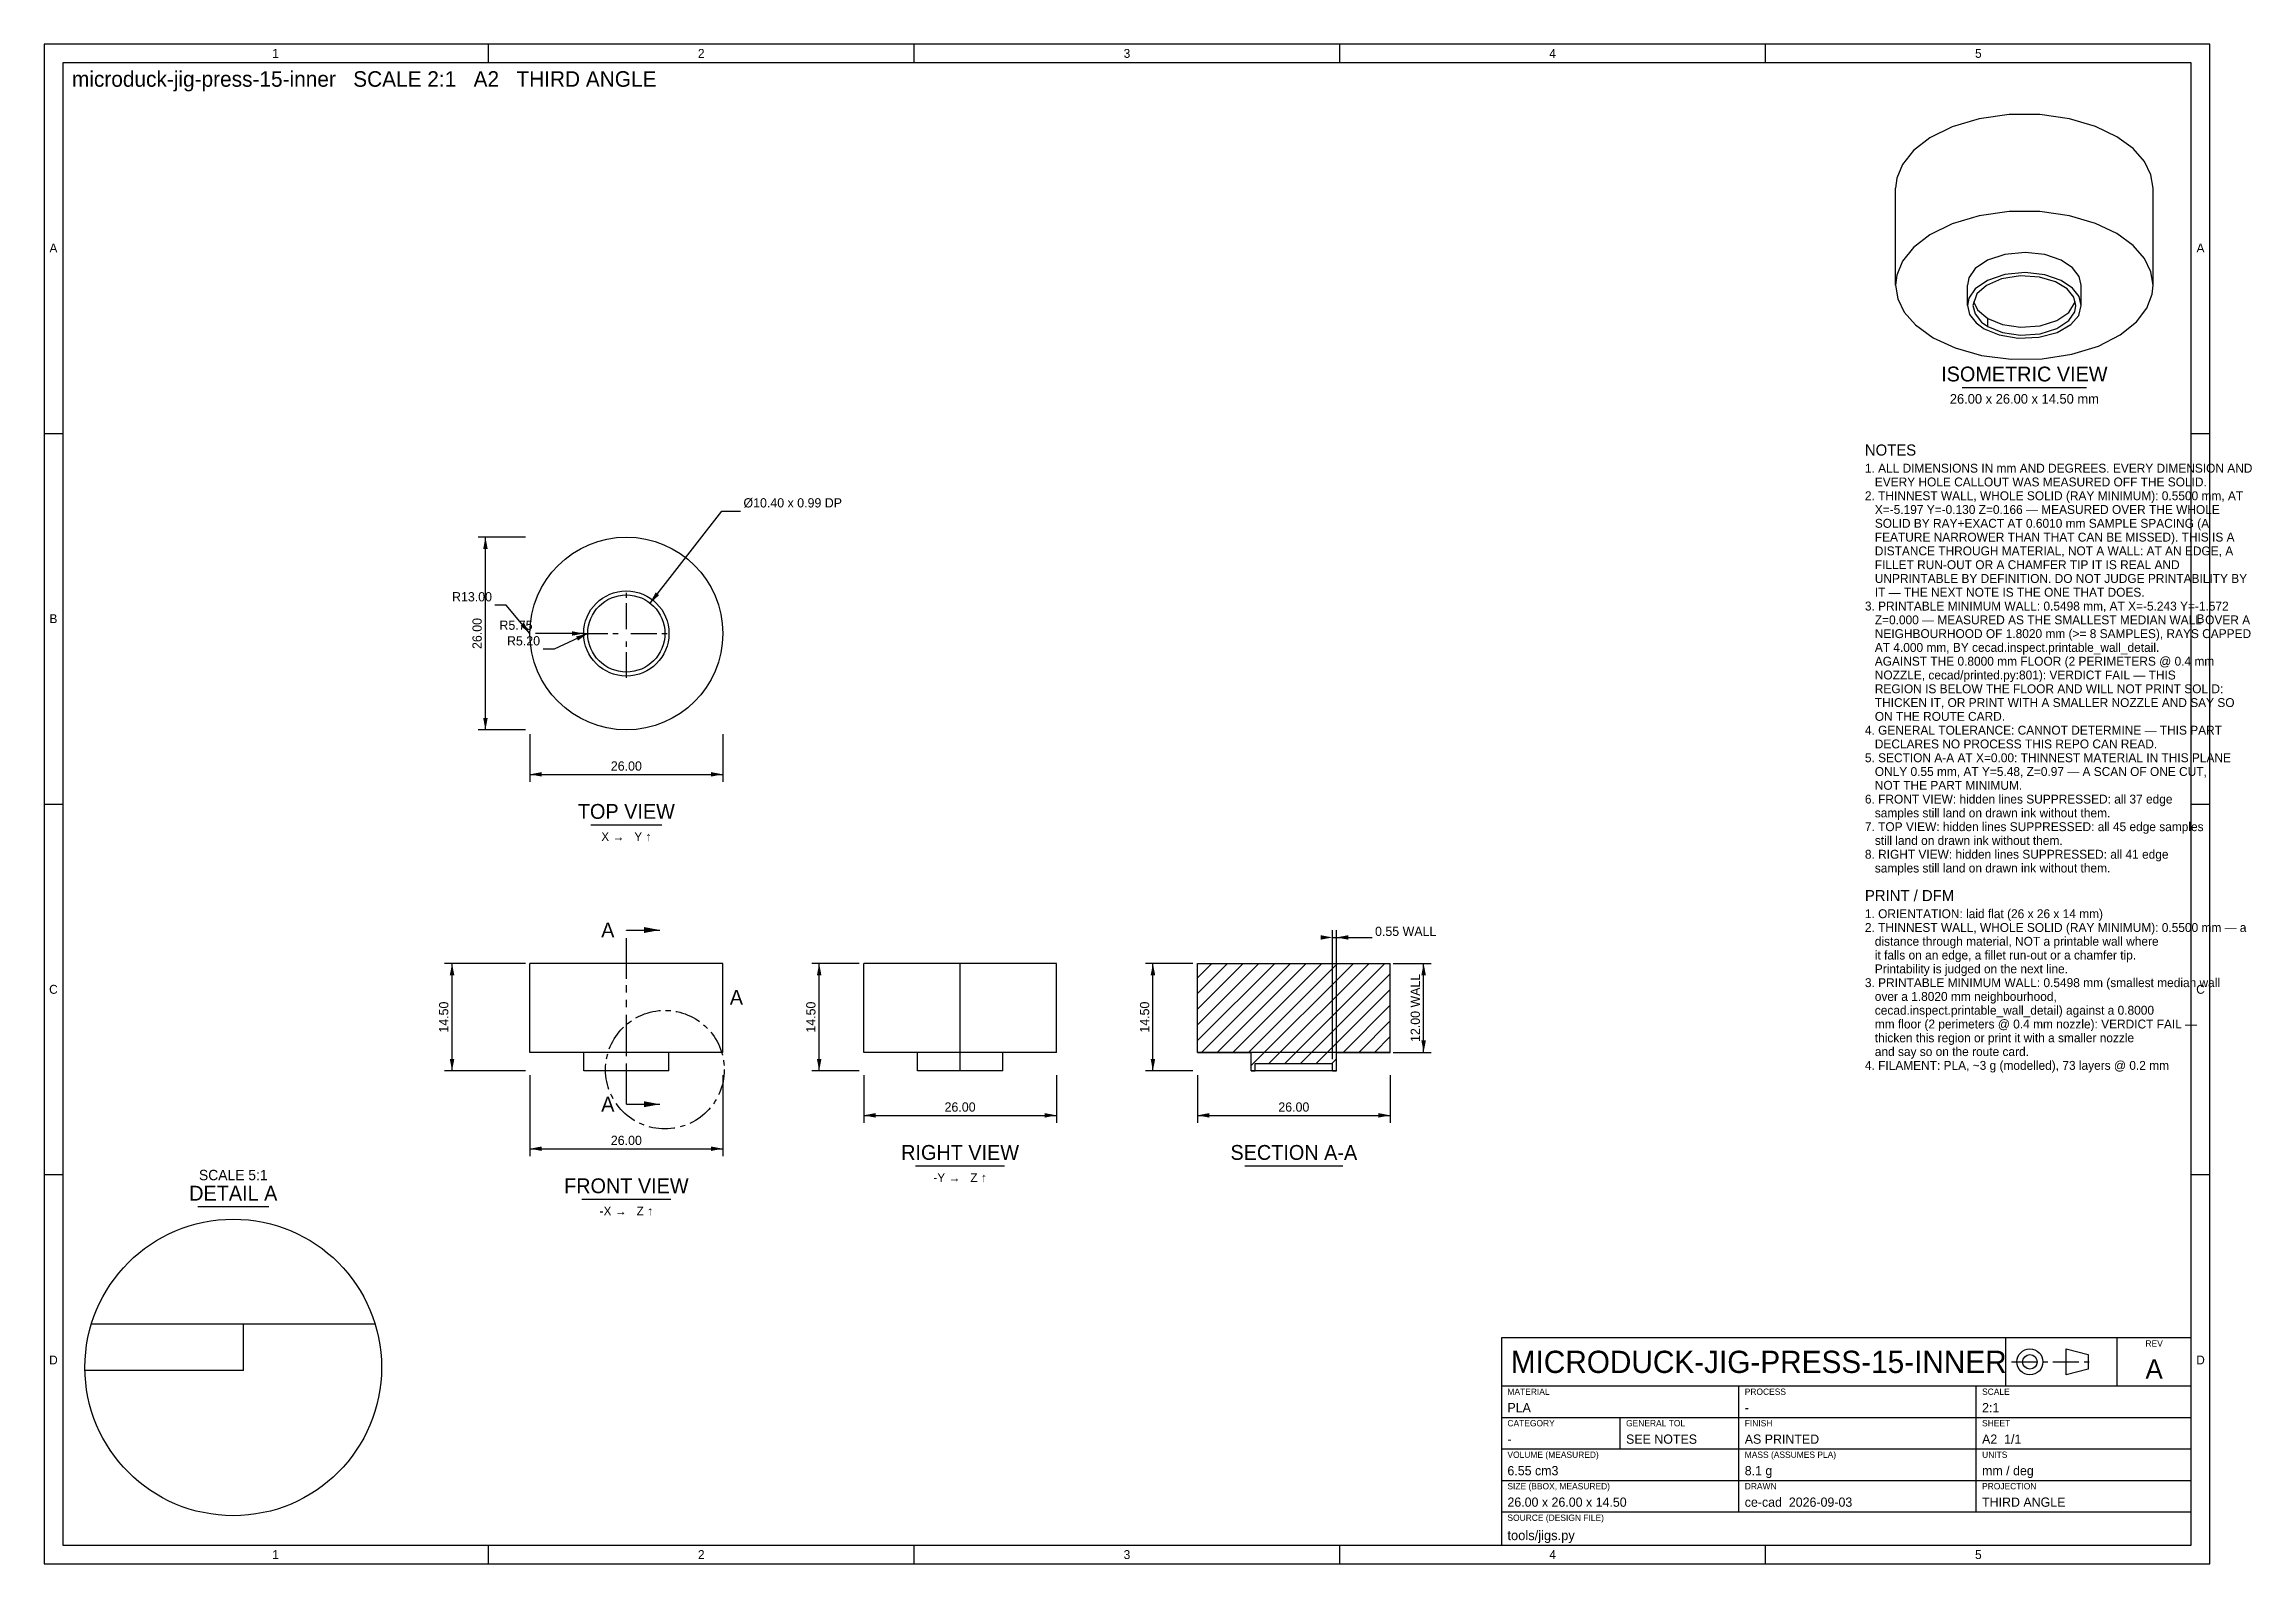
# Model space of a CAD drawing. Header units: millimetres. Extents: x 5 to 600, y 5 to 415.
import ezdxf
from ezdxf.enums import TextEntityAlignment as Align

# ---------------------------------------------------------------- set-up
doc = ezdxf.new("R2010")
doc.units = ezdxf.units.MM
doc.linetypes.add('CENTER', pattern=[11.2, 7, -1.4, 1.4, -1.4])
doc.linetypes.add('PHANTOM', pattern=[21, 11, -2, 2, -2, 2, -2])
for name, color, linetype in [('CENTER', 4, 'CENTER'), ('CUT', 1, 'PHANTOM'), ('CUTTHIN', 1, 'PHANTOM'), ('DIM', 3, 'CONTINUOUS'), ('FRAME', 7, 'CONTINUOUS'), ('HATCH', 5, 'CONTINUOUS'), ('SECTION', 7, 'CONTINUOUS'), ('TEXT', 3, 'CONTINUOUS'), ('TITLE', 7, 'CONTINUOUS'), ('VISIBLE', 7, 'CONTINUOUS')]:
    doc.layers.add(name, color=color, linetype=linetype)

msp = doc.modelspace()

# ---------------------------------------------------------------- linework, layer by layer
at = {"layer": 'CENTER'}
for p, q in [((162, 257.2), (162, 268)), ((150, 256), (160.8, 256)), ((163.2, 256), (174, 256)), ((162, 244), (162, 254.8)), ((535.5, 59.5), (557.75, 59.5))]:
    msp.add_line(p, q, dxfattribs=at)
msp.add_circle((172.394, 138.332), 16, dxfattribs=at)
at = {"layer": 'CUT'}
for p, q in [((162, 162.84), (162, 176)), ((162, 176), (171, 176)), ((162, 129), (162, 142.16)), ((162, 129), (171, 129))]:
    msp.add_line(p, q, dxfattribs=at)
for points in [[(171, 176), (166.8, 176.798), (166.8, 175.202)], [(171, 129), (166.8, 129.798), (166.8, 128.202)]]:
    msp.add_solid(points, dxfattribs=at)
at = {"layer": 'CUTTHIN'}
msp.add_line((162, 142.16), (162, 162.84), dxfattribs=at)
at = {"layer": 'DIM'}
for p, q in [((168.402879, 264.195312), (187.782426, 289)), ((187.782426, 289), (192.782426, 289)), ((134.8, 282), (122, 282)), ((124, 230), (124, 282)), ((129.572124, 263.660444), (126.572124, 263.660444)), ((136, 256), (129.572124, 263.660444)), ((140.5, 256), (137.5, 256)), ((150.5, 256), (140.5, 256)), ((151.6, 256), (142.536922, 251.773817)), ((142.536922, 251.773817), (139.536922, 251.773817)), ((134.8, 230), (122, 230)), ((136, 228.8), (136, 216)), ((188, 228.8), (188, 216)), ((136, 218), (188, 218)), ((352.4, 141.133335), (352.4, 176)), ((352.4, 174), (353.5, 174)), ((353.5, 141.133335), (353.5, 176)), ((353.5, 174), (363.1, 174)), ((134.8, 167), (113, 167)), ((115, 138), (115, 167)), ((224.8, 167), (212, 167)), ((214, 138), (214, 167)), ((314.8, 167), (302, 167)), ((304, 138), (304, 167)), ((368.766665, 167), (379, 167)), ((377, 143), (377, 167)), ((368.766665, 143), (379, 143)), ((134.8, 138), (113, 138)), ((224.8, 138), (212, 138)), ((314.8, 138), (302, 138)), ((136, 136.8), (136, 115)), ((188, 136.8), (188, 115)), ((226, 136.8), (226, 124)), ((278, 136.8), (278, 124)), ((316, 136.8), (316, 124)), ((368, 136.8), (368, 124)), ((226, 126), (278, 126)), ((316, 126), (368, 126)), ((136, 117), (188, 117))]:
    msp.add_line(p, q, dxfattribs=at)
for points in [[(124, 282), (123.392, 278.8), (124.608, 278.8)], [(168.402879, 264.195312), (170.852107, 266.342624), (169.893886, 267.091268)], [(136, 256), (134.408835, 258.842157), (133.477325, 258.060527)], [(150.5, 256), (147.3, 256.608), (147.3, 255.392)], [(151.6, 256), (148.442863, 255.198657), (148.956767, 254.096586)], [(124, 230), (124.608, 233.2), (123.392, 233.2)], [(136, 218), (139.2, 217.392), (139.2, 218.608)], [(188, 218), (184.8, 218.608), (184.8, 217.392)], [(352.4, 174), (349.2, 174.608), (349.2, 173.392)], [(353.5, 174), (356.7, 173.392), (356.7, 174.608)], [(115, 167), (114.392, 163.8), (115.608, 163.8)], [(214, 167), (213.392, 163.8), (214.608, 163.8)], [(304, 167), (303.392, 163.8), (304.608, 163.8)], [(377, 167), (376.392, 163.8), (377.608, 163.8)], [(377, 143), (377.608, 146.2), (376.392, 146.2)], [(115, 138), (115.608, 141.2), (114.392, 141.2)], [(214, 138), (214.608, 141.2), (213.392, 141.2)], [(304, 138), (304.608, 141.2), (303.392, 141.2)], [(226, 126), (229.2, 125.392), (229.2, 126.608)], [(278, 126), (274.8, 126.608), (274.8, 125.392)], [(316, 126), (319.2, 125.392), (319.2, 126.608)], [(368, 126), (364.8, 126.608), (364.8, 125.392)], [(136, 117), (139.2, 116.392), (139.2, 117.608)], [(188, 117), (184.8, 117.608), (184.8, 116.392)]]:
    msp.add_solid(points, dxfattribs=at)
at = {"layer": 'FRAME'}
for p, q in [((584, 410), (10, 410)), ((10, 410), (10, 10)), ((584, 10), (584, 410)), ((584, 66), (398, 66)), ((398, 66), (398, 10)), ((584, 10), (584, 66)), ((10, 10), (584, 10)), ((398, 10), (584, 10))]:
    msp.add_line(p, q, dxfattribs=at)
at = {"layer": 'HATCH'}
for p, q in [((316, 146.154332), (336.845668, 167)), ((316, 150.396972), (332.603028, 167)), ((316, 154.639613), (328.360387, 167)), ((316, 158.882254), (324.117746, 167)), ((316, 163.124895), (319.875105, 167)), ((317.088309, 143), (341.088309, 167)), ((321.33095, 143), (345.33095, 167)), ((325.57359, 143), (349.57359, 167)), ((329.816231, 143), (353.816231, 167)), ((330.5, 139.441128), (358.058872, 167)), ((335.291512, 139.99), (362.301512, 167)), ((339.534153, 139.99), (366.544153, 167)), ((343.776794, 139.99), (368, 164.213206)), ((348.019434, 139.99), (368, 159.970566)), ((355.272075, 143), (368, 155.727925)), ((359.514716, 143), (368, 151.485284)), ((363.757356, 143), (368, 147.242644)), ((367.999997, 143), (368, 143.000003)), ((352.262075, 139.99), (353.5, 141.227925))]:
    msp.add_line(p, q, dxfattribs=at)
at = {"layer": 'SECTION'}
for p, q in [((316, 143), (316, 167)), ((316, 167), (368, 167)), ((368, 143), (368, 167)), ((316, 143), (330.5, 143)), ((330.5, 138), (330.5, 143)), ((353.5, 143), (368, 143)), ((353.5, 138), (353.5, 143)), ((330.5, 138), (331.6, 138)), ((331.6, 139.99), (352.4, 139.99)), ((331.6, 138), (331.6, 139.99)), ((352.4, 138), (352.4, 139.99)), ((352.4, 138), (353.5, 138))]:
    msp.add_line(p, q, dxfattribs=at)
msp.add_circle((56, 58), 40, dxfattribs=at)
at = {"layer": 'TEXT'}
for p, q in [((522.2, 322.4), (555.8, 322.4)), ((152.4, 204.4), (171.6, 204.4)), ((240, 112.4), (264, 112.4)), ((328.8, 112.4), (355.2, 112.4)), ((46.4, 101.4), (65.6, 101.4)), ((150, 103.4), (174, 103.4))]:
    msp.add_line(p, q, dxfattribs=at)
at = {"layer": 'TITLE'}
for p, q in [((589, 415), (5, 415)), ((5, 415), (5, 5)), ((124.8, 410), (124.8, 415)), ((239.6, 410), (239.6, 415)), ((354.4, 410), (354.4, 415)), ((469.2, 410), (469.2, 415)), ((589, 5), (589, 415)), ((5, 310), (10, 310)), ((584, 310), (589, 310)), ((5, 210), (10, 210)), ((584, 210), (589, 210)), ((5, 110), (10, 110)), ((584, 110), (589, 110)), ((534, 53), (534, 66)), ((564, 53), (564, 66)), ((550.3, 56), (550.3, 63)), ((550.3, 63), (556.25, 61.46)), ((556.25, 61.46), (556.25, 57.54)), ((556.25, 57.54), (550.3, 56)), ((398, 53), (584, 53)), ((462, 19), (462, 53)), ((526, 19), (526, 53)), ((398, 44.5), (584, 44.5)), ((430, 36), (430, 44.5)), ((398, 36), (584, 36)), ((398, 27.5), (584, 27.5)), ((398, 19), (584, 19)), ((124.8, 5), (124.8, 10)), ((239.6, 5), (239.6, 10)), ((354.4, 5), (354.4, 10)), ((469.2, 5), (469.2, 10)), ((5, 5), (589, 5))]:
    msp.add_line(p, q, dxfattribs=at)
for radius in [3.5, 1.96]:
    msp.add_circle((540.5, 59.5), radius, dxfattribs=at)
at = {"layer": 'VISIBLE'}
for p, q in [((526.780802, 394.85943), (519.523007, 392.690175)), ((534.873405, 396), (526.780802, 394.85943)), ((543.202905, 395.994676), (534.873405, 396)), ((551.144673, 394.875555), (543.202905, 395.994676)), ((558.174863, 392.807082), (551.144673, 394.875555)), ((513.547971, 389.728961), (509.083656, 386.266283)), ((519.523007, 392.690175), (513.547971, 389.728961)), ((563.954345, 390.032367), (558.174863, 392.807082)), ((568.346083, 386.806005), (563.954345, 390.032367)), ((506.145211, 382.570604), (504.609931, 378.830212)), ((509.083656, 386.266283), (506.145211, 382.570604)), ((571.372107, 383.336272), (568.346083, 386.806005)), ((573.132648, 379.751594), (571.372107, 383.336272)), ((504.609931, 378.830212), (504.286374, 376.100192)), ((504.286374, 349.936908), (504.286374, 376.100192)), ((573.713626, 376.100192), (573.132648, 379.751594)), ((573.713626, 349.936908), (573.713626, 376.100192)), ((534.873405, 369.836716), (526.780802, 368.696147)), ((543.202905, 369.831392), (534.873405, 369.836716)), ((551.144673, 368.712271), (543.202905, 369.831392)), ((513.547971, 363.565678), (509.083656, 360.102999)), ((519.523007, 366.526891), (513.547971, 363.565678)), ((526.780802, 368.696147), (519.523007, 366.526891)), ((558.174863, 366.643798), (551.144673, 368.712271)), ((563.954345, 363.869084), (558.174863, 366.643798)), ((568.346083, 360.642721), (563.954345, 363.869084)), ((509.083656, 360.102999), (506.145211, 356.407321)), ((533.746822, 358.266627), (529.05645, 356.69152)), ((539.205023, 358.800814), (533.746822, 358.266627)), ((544.521152, 358.208655), (539.205023, 358.800814)), ((548.915137, 356.705428), (544.521152, 358.208655)), ((571.372107, 357.172989), (568.346083, 360.642721)), ((504.609931, 352.666929), (504.286374, 349.936908)), ((506.145211, 356.407321), (504.609931, 352.666929)), ((524.038735, 351.929317), (523.645896, 349.936908)), ((525.770514, 354.436138), (524.038735, 351.929317)), ((529.05645, 356.69152), (525.770514, 354.436138)), ((532.857302, 351.675869), (528.78725, 349.917783)), ((533.746822, 352.815943), (529.05645, 351.240836)), ((537.926457, 352.478997), (532.857302, 351.675869)), ((539.205023, 353.35013), (533.746822, 352.815943)), ((543.080126, 352.149085), (537.926457, 352.478997)), ((544.521152, 352.757971), (539.205023, 353.35013)), ((547.441451, 350.851433), (543.080126, 352.149085)), ((548.915137, 351.254744), (544.521152, 352.757971)), ((552.003699, 354.650446), (548.915137, 356.705428)), ((553.775173, 352.348186), (552.003699, 354.650446)), ((554.354104, 349.936908), (553.775173, 352.348186)), ((573.132648, 353.58831), (571.372107, 357.172989)), ((573.713626, 349.936908), (573.132648, 353.58831)), ((504.286374, 349.936908), (504.867352, 346.285507)), ((504.867352, 346.285507), (506.627893, 342.700828)), ((523.645896, 344.486224), (523.645896, 349.936908)), ((524.038735, 346.478633), (523.645896, 344.486224)), ((525.770514, 348.985454), (524.038735, 346.478633)), ((526.230241, 347.634715), (525.114549, 344.486224)), ((525.242235, 345.57091), (526.367148, 343.328096)), ((529.05645, 351.240836), (525.770514, 348.985454)), ((528.78725, 349.917783), (526.230241, 347.634715)), ((550.533948, 348.949922), (547.441451, 350.851433)), ((552.003699, 349.199762), (548.915137, 351.254744)), ((552.306907, 346.7762), (550.533948, 348.949922)), ((550.954911, 342.577777), (552.757765, 345.57091)), ((553.775173, 346.897502), (552.003699, 349.199762)), ((552.885451, 344.486224), (552.306907, 346.7762)), ((554.354104, 344.486224), (553.775173, 346.897502)), ((554.354104, 344.486224), (554.354104, 349.936908)), ((572.025587, 343.763134), (573.456497, 347.502045)), ((573.456497, 347.502045), (573.713626, 349.936908)), ((506.627893, 342.700828), (509.653917, 339.231096)), ((523.645896, 344.486224), (524.224827, 342.074947)), ((524.224827, 342.074947), (525.996301, 339.772686)), ((525.114549, 344.486224), (525.693093, 342.196249)), ((525.693093, 342.196249), (527.466052, 340.022527)), ((525.996301, 339.772686), (528.143009, 338.217938)), ((526.367148, 343.328096), (529.181504, 340.986885)), ((527.466052, 340.022527), (529.181504, 338.817513)), ((529.181504, 340.986885), (533.074267, 339.405506)), ((529.181504, 338.817513), (529.181504, 340.986885)), ((533.074267, 339.405506), (538.003863, 338.659484)), ((543.224174, 339.018798), (547.777823, 340.443899)), ((547.777823, 340.443899), (550.954911, 342.577777)), ((547.777823, 338.274527), (550.954911, 340.408404)), ((547.831715, 337.234803), (551.520505, 339.355095)), ((550.954911, 340.408404), (552.574253, 342.798486)), ((551.520505, 339.355095), (553.649499, 341.831626)), ((552.574253, 342.798486), (552.885451, 344.486224)), ((553.649499, 341.831626), (554.354104, 344.486224)), ((564.86245, 336.56817), (569.203941, 340.058349)), ((569.203941, 340.058349), (572.025587, 343.763134)), ((509.653917, 339.231096), (514.453759, 335.76513)), ((514.453759, 335.76513), (520.339898, 333.036845)), ((528.143009, 338.217938), (532.213925, 336.534334)), ((529.181504, 338.817513), (533.074267, 337.236134)), ((532.213925, 336.534334), (537.350003, 335.672863)), ((533.074267, 337.236134), (538.003863, 336.490112)), ((537.350003, 335.672863), (542.860842, 335.906356)), ((538.003863, 338.659484), (543.224174, 339.018798)), ((538.003863, 336.490112), (543.224174, 336.849425)), ((542.860842, 335.906356), (547.831715, 337.234803)), ((543.224174, 336.849425), (547.777823, 338.274527)), ((551.83207, 331.314576), (559.001893, 333.556431)), ((559.001893, 333.556431), (564.86245, 336.56817)), ((520.339898, 333.036845), (527.457437, 331.035364)), ((527.457437, 331.035364), (535.45107, 330)), ((535.45107, 330), (543.785098, 330.086311)), ((543.785098, 330.086311), (551.83207, 331.314576)), ((188, 167), (136, 167)), ((136, 143), (136, 167)), ((188, 143), (188, 167)), ((252, 167), (226, 167)), ((226, 143), (226, 167)), ((278, 167), (252, 167)), ((252, 143), (252, 167)), ((278, 143), (278, 167)), ((188, 143), (136, 143)), ((150.5, 138), (150.5, 143)), ((173.5, 138), (173.5, 143)), ((252, 143), (226, 143)), ((240.5, 138), (240.5, 143)), ((278, 143), (252, 143)), ((252, 138), (252, 143)), ((263.5, 138), (263.5, 143)), ((368, 143), (316, 143)), ((173.5, 138), (150.5, 138)), ((252, 138), (240.5, 138)), ((263.5, 138), (252, 138)), ((353.5, 138), (330.5, 138)), ((94.259784, 69.67), (17.740216, 69.67)), ((58.765, 57.17), (58.765, 69.67)), ((58.765, 57.17), (16.008612, 57.17))]:
    msp.add_line(p, q, dxfattribs=at)
for radius in [26, 11.5, 10.4]:
    msp.add_circle((162, 256), radius, dxfattribs=at)

# ---------------------------------------------------------------- texts
at = {"layer": 'TEXT'}
for s, height, p in [('microduck-jig-press-15-inner   SCALE 2:1   A2   THIRD ANGLE', 4.2, (12.5, 403.5)), ('NOTES', 3, (496, 304)), ('1. ALL DIMENSIONS IN mm AND DEGREES. EVERY DIMENSION AND', 2.4, (496, 299.4)), ('   EVERY HOLE CALLOUT WAS MEASURED OFF THE SOLID.', 2.4, (496, 295.68)), ('Ø10.40 x 0.99 DP', 2.5, (193.582426, 290)), ('2. THINNEST WALL, WHOLE SOLID (RAY MINIMUM): 0.5500 mm, AT', 2.4, (496, 291.96)), ('   X=-5.197 Y=-0.130 Z=0.166 — MEASURED OVER THE WHOLE', 2.4, (496, 288.24)), ('   SOLID BY RAY+EXACT AT 0.6010 mm SAMPLE SPACING (A', 2.4, (496, 284.52)), ('   FEATURE NARROWER THAN THAT CAN BE MISSED). THIS IS A', 2.4, (496, 280.8)), ('   DISTANCE THROUGH MATERIAL, NOT A WALL: AT AN EDGE, A', 2.4, (496, 277.08)), ('   FILLET RUN-OUT OR A CHAMFER TIP IT IS REAL AND', 2.4, (496, 273.36)), ('   UNPRINTABLE BY DEFINITION. DO NOT JUDGE PRINTABILITY BY', 2.4, (496, 269.64)), ('   IT — THE NEXT NOTE IS THE ONE THAT DOES.', 2.4, (496, 265.92)), ('3. PRINTABLE MINIMUM WALL: 0.5498 mm, AT X=-5.243 Y=-1.572', 2.4, (496, 262.2)), ('   Z=0.000 — MEASURED AS THE SMALLEST MEDIAN WALL OVER A', 2.4, (496, 258.48)), ('   NEIGHBOURHOOD OF 1.8020 mm (>= 8 SAMPLES), RAYS CAPPED', 2.4, (496, 254.76)), ('   AT 4.000 mm, BY cecad.inspect.printable_wall_detail.', 2.4, (496, 251.04)), ('   AGAINST THE 0.8000 mm FLOOR (2 PERIMETERS @ 0.4 mm', 2.4, (496, 247.32)), ('   NOZZLE, cecad/printed.py:801): VERDICT FAIL — THIS', 2.4, (496, 243.6)), ('   THICKEN IT, OR PRINT WITH A SMALLER NOZZLE AND SAY SO', 2.4, (496, 236.16)), ('   REGION IS BELOW THE FLOOR AND WILL NOT PRINT SOLID:', 2.4, (496, 239.88)), ('   ON THE ROUTE CARD.', 2.4, (496, 232.44)), ('4. GENERAL TOLERANCE: CANNOT DETERMINE — THIS PART', 2.4, (496, 228.72)), ('   DECLARES NO PROCESS THIS REPO CAN READ.', 2.4, (496, 225)), ('5. SECTION A-A AT X=0.00: THINNEST MATERIAL IN THIS PLANE', 2.4, (496, 221.28)), ('   ONLY 0.55 mm, AT Y=5.48, Z=0.97 — A SCAN OF ONE CUT,', 2.4, (496, 217.56)), ('   NOT THE PART MINIMUM.', 2.4, (496, 213.84)), ('6. FRONT VIEW: hidden lines SUPPRESSED: all 37 edge', 2.4, (496, 210.12)), ('   samples still land on drawn ink without them.', 2.4, (496, 206.4)), ('7. TOP VIEW: hidden lines SUPPRESSED: all 45 edge samples', 2.4, (496, 202.68)), ('8. RIGHT VIEW: hidden lines SUPPRESSED: all 41 edge', 2.4, (496, 195.24)), ('   still land on drawn ink without them.', 2.4, (496, 198.96)), ('   samples still land on drawn ink without them.', 2.4, (496, 191.52)), ('PRINT / DFM', 3, (496, 183.8)), ('1. ORIENTATION: laid flat (26 x 26 x 14 mm)', 2.4, (496, 179.2)), ('0.55 WALL', 2.5, (363.9, 174.4)), ('2. THINNEST WALL, WHOLE SOLID (RAY MINIMUM): 0.5500 mm — a', 2.4, (496, 175.48)), ('   distance through material, NOT a printable wall where', 2.4, (496, 171.76)), ('   it falls on an edge, a fillet run-out or a chamfer tip.', 2.4, (496, 168.04)), ('   Printability is judged on the next line.', 2.4, (496, 164.32)), ('3. PRINTABLE MINIMUM WALL: 0.5498 mm (smallest median wall', 2.4, (496, 160.6)), ('A', 4, (189.894, 155.832)), ('   over a 1.8020 mm neighbourhood,', 2.4, (496, 156.88)), ('   cecad.inspect.printable_wall_detail) against a 0.8000', 2.4, (496, 153.16)), ('   mm floor (2 perimeters @ 0.4 mm nozzle): VERDICT FAIL —', 2.4, (496, 149.44)), ('   thicken this region or print it with a smaller nozzle', 2.4, (496, 145.72)), ('   and say so on the route card.', 2.4, (496, 142)), ('4. FILAMENT: PLA, ~3 g (modelled), 73 layers @ 0.2 mm', 2.4, (496, 138.28)), ('PLA', 2.5, (399.6, 45.9)), ('2:1', 2.5, (527.6, 45.9)), ('-', 2.5, (463.6, 45.9)), ('-', 2.5, (399.6, 37.4)), ('SEE NOTES', 2.5, (431.6, 37.4)), ('AS PRINTED', 2.5, (463.6, 37.4)), ('A2  1/1', 2.5, (527.6, 37.4)), ('6.55 cm3', 2.5, (399.6, 28.9)), ('8.1 g', 2.5, (463.6, 28.9)), ('mm / deg', 2.5, (527.6, 28.9)), ('26.00 x 26.00 x 14.50', 2.5, (399.6, 20.4)), ('ce-cad  2026-09-03', 2.5, (463.6, 20.4)), ('THIRD ANGLE', 2.5, (527.6, 20.4)), ('tools/jigs.py', 2.6, (399.6, 11.4))]:
    msp.add_text(s, height=height, dxfattribs=at).set_placement(p)
for s, height, p in [('ISOMETRIC VIEW', 4, (539, 324)), ('26.00 x 26.00 x 14.50 mm', 2.6, (539, 318)), ('26.00', 2.5, (162, 219)), ('TOP VIEW', 4, (162, 206)), ('X →   Y ↑', 2.4, (162, 200)), ('26.00', 2.5, (252, 127)), ('26.00', 2.5, (342, 127)), ('26.00', 2.5, (162, 118)), ('RIGHT VIEW', 4, (252, 114)), ('SECTION A-A', 4, (342, 114)), ('SCALE 5:1', 2.8, (56, 108.5)), ('FRONT VIEW', 4, (162, 105)), ('-Y →   Z ↑', 2.4, (252, 108)), ('DETAIL A', 4, (56, 103)), ('-X →   Z ↑', 2.4, (162, 99)), ('A', 5.2, (574, 55))]:
    msp.add_text(s, height=height, dxfattribs=at).set_placement(p, align=Align.CENTER)
for s, p in [('R13.00', (125.772124, 264.660444)), ('R5.75', (136.7, 257)), ('R5.20', (138.736922, 252.773817))]:
    msp.add_text(s, height=2.5, dxfattribs=at).set_placement(p, align=Align.RIGHT)
for s, p in [('26.00', (123, 256)), ('12.00 WALL', (376, 155)), ('14.50', (114, 152.5)), ('14.50', (213, 152.5)), ('14.50', (303, 152.5))]:
    msp.add_text(s, height=2.5, rotation=90, dxfattribs=at).set_placement(p, align=Align.CENTER)
for p in [(157, 176), (157, 129)]:
    msp.add_text('A', height=4, dxfattribs=at).set_placement(p, align=Align.MIDDLE_CENTER)
msp.add_text('MICRODUCK-JIG-PRESS-15-INNER', height=6, dxfattribs=at).set_placement((400.5, 59.5), align=Align.MIDDLE_LEFT)
at = {"layer": 'TITLE'}
for s, p in [('1', (67.4, 412.5)), ('2', (182.2, 412.5)), ('3', (297, 412.5)), ('4', (411.8, 412.5)), ('5', (526.6, 412.5)), ('A', (7.5, 360)), ('A', (586.5, 360)), ('B', (7.5, 260)), ('B', (586.5, 260)), ('C', (7.5, 160)), ('C', (586.5, 160)), ('D', (7.5, 60)), ('D', (586.5, 60)), ('1', (67.4, 7.5)), ('2', (182.2, 7.5)), ('3', (297, 7.5)), ('4', (411.8, 7.5)), ('5', (526.6, 7.5))]:
    msp.add_text(s, height=2.4, dxfattribs=at).set_placement(p, align=Align.MIDDLE_CENTER)
msp.add_text('REV', height=1.7, dxfattribs=at).set_placement((574, 63.6), align=Align.CENTER)
for s, p in [('MATERIAL', (399.6, 50.6)), ('PROCESS', (463.6, 50.6)), ('SCALE', (527.6, 50.6)), ('CATEGORY', (399.6, 42.1)), ('GENERAL TOL', (431.6, 42.1)), ('FINISH', (463.6, 42.1)), ('SHEET', (527.6, 42.1)), ('VOLUME (MEASURED)', (399.6, 33.6)), ('MASS (ASSUMES PLA)', (463.6, 33.6)), ('UNITS', (527.6, 33.6)), ('SIZE (BBOX, MEASURED)', (399.6, 25.1)), ('DRAWN', (463.6, 25.1)), ('PROJECTION', (527.6, 25.1)), ('SOURCE (DESIGN FILE)', (399.6, 16.6))]:
    msp.add_text(s, height=1.7, dxfattribs=at).set_placement(p)

doc.saveas('drawing.dxf')
